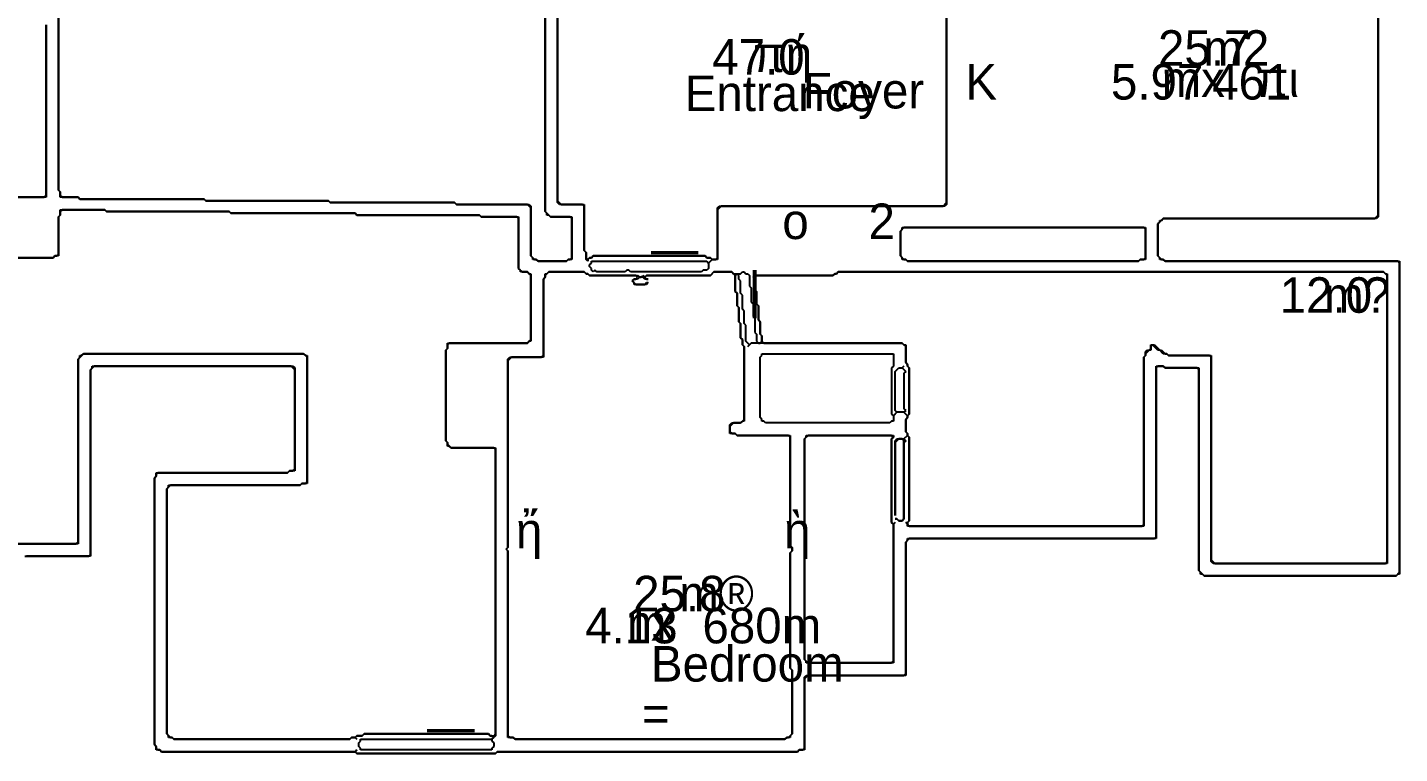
# Model space of a CAD drawing. Header units: metres. Extents: x 39 to 1586, y 105 to 1194.
# Drawn here: x 676 to 1448, y 132 to 541 of the extents above; entities that cross this region are included whole.
import ezdxf

# ---------------------------------------------------------------- set-up
doc = ezdxf.new("R2010")
doc.units = ezdxf.units.M

msp = doc.modelspace()

# ---------------------------------------------------------------- linework, layer by layer
for p, q in [((693, 449), (693, 649)), ((693, 649), (693, 449)), ((1436, 435), (1436, 617)), ((1436, 616), (1436, 434)), ((967, 562), (967, 437)), ((967, 437), (967, 562)), ((974, 442), (974, 557)), ((974, 557), (974, 443)), ((1193, 558), (1193, 441)), ((1193, 442), (1193, 557)), ((686, 542), (686, 445)), ((686, 446), (686, 542)), ((694, 448), (693, 449)), ((693, 449), (694, 448)), ((613, 445), (685, 445)), ((686, 445), (614, 445)), ((685, 445), (686, 446)), ((694, 445), (694, 448)), ((694, 448), (694, 446)), ((694, 446), (695, 445)), ((704, 445), (694, 445)), ((695, 445), (704, 445)), ((705, 444), (704, 445)), ((704, 445), (705, 444)), ((775, 444), (705, 444)), ((705, 444), (775, 444)), ((776, 443), (775, 444)), ((775, 444), (776, 443)), ((845, 443), (776, 443)), ((776, 443), (845, 443)), ((846, 442), (845, 443)), ((845, 443), (846, 442)), ((916, 442), (846, 442)), ((846, 442), (916, 442)), ((917, 441), (916, 442)), ((916, 442), (917, 441)), ((957, 441), (917, 441)), ((917, 441), (958, 441)), ((959, 439), (957, 441)), ((958, 441), (959, 440)), ((974, 443), (976, 441)), ((975, 441), (974, 442)), ((988, 441), (975, 441)), ((976, 441), (989, 441)), ((989, 440), (988, 441)), ((989, 441), (989, 415)), ((1191, 440), (1193, 442)), ((1193, 441), (1192, 440)), ((693, 434), (694, 435)), ((694, 435), (693, 434)), ((693, 413), (693, 434)), ((693, 434), (693, 412)), ((694, 435), (694, 438)), ((694, 438), (719, 438)), ((695, 438), (694, 437)), ((694, 437), (694, 435)), ((719, 438), (695, 438)), ((719, 438), (720, 437)), ((720, 437), (719, 438)), ((720, 437), (789, 437)), ((789, 437), (720, 437)), ((789, 437), (790, 436)), ((790, 436), (789, 437)), ((790, 436), (860, 436)), ((860, 436), (790, 436)), ((860, 436), (861, 435)), ((861, 435), (860, 436)), ((861, 435), (930, 435)), ((930, 435), (861, 435)), ((930, 435), (931, 434)), ((931, 434), (930, 435)), ((931, 434), (952, 434)), ((951, 434), (931, 434)), ((952, 433), (951, 434)), ((952, 434), (952, 405)), ((952, 405), (952, 433)), ((959, 440), (959, 412)), ((959, 412), (959, 439)), ((967, 437), (970, 434)), ((968, 436), (967, 437)), ((968, 435), (968, 436)), ((969, 435), (968, 435)), ((970, 434), (969, 435)), ((970, 434), (982, 434)), ((981, 434), (970, 434)), ((982, 433), (981, 434)), ((982, 434), (982, 410)), ((982, 411), (982, 433)), ((989, 415), (989, 440)), ((1066, 440), (1064, 438)), ((1064, 439), (1065, 440)), ((1064, 411), (1064, 439)), ((1064, 438), (1064, 410)), ((1065, 440), (1191, 440)), ((1192, 440), (1066, 440)), ((1315, 433), (1312, 430)), ((1314, 432), (1315, 433)), ((1435, 433), (1315, 433)), ((1315, 433), (1434, 433)), ((1434, 433), (1436, 435)), ((1436, 434), (1435, 433)), ((1169, 428), (1167, 426)), ((1167, 426), (1168, 427)), ((1167, 412), (1167, 426)), ((1167, 426), (1167, 412)), ((1168, 427), (1168, 428)), ((1168, 428), (1305, 428)), ((1304, 428), (1169, 428)), ((1305, 427), (1304, 428)), ((1305, 428), (1305, 410)), ((1305, 411), (1305, 427)), ((1312, 430), (1313, 431)), ((1312, 430), (1312, 412)), ((1312, 412), (1312, 430)), ((1313, 431), (1313, 432)), ((1313, 432), (1314, 432)), ((616, 411), (690, 411)), ((690, 411), (616, 411)), ((690, 411), (691, 412)), ((691, 412), (690, 411)), ((691, 412), (692, 412)), ((693, 412), (691, 412)), ((692, 412), (693, 413)), ((960, 411), (959, 412)), ((959, 412), (961, 410)), ((960, 410), (960, 411)), ((962, 410), (960, 410)), ((961, 410), (962, 410)), ((963, 409), (962, 410)), ((962, 410), (963, 409)), ((980, 410), (979, 409)), ((979, 409), (980, 410)), ((982, 410), (980, 410)), ((980, 410), (981, 410)), ((981, 410), (982, 411)), ((990, 414), (989, 415)), ((989, 415), (990, 414)), ((990, 410), (990, 414)), ((990, 414), (990, 411)), ((990, 411), (991, 410)), ((991, 409), (990, 410)), ((992, 411), (991, 410)), ((991, 410), (992, 411)), ((991, 410), (991, 409)), ((993, 411), (992, 411)), ((992, 411), (993, 411)), ((994, 412), (993, 411)), ((993, 411), (994, 412)), ((1057, 412), (994, 412)), ((994, 412), (1057, 412)), ((1058, 411), (1057, 412)), ((1057, 412), (1058, 411)), ((1060, 411), (1058, 411)), ((1058, 411), (1060, 411)), ((1061, 410), (1059, 408)), ((1059, 408), (1061, 410)), ((1061, 410), (1060, 411)), ((1060, 411), (1061, 410)), ((1064, 410), (1061, 410)), ((1061, 410), (1063, 410)), ((1063, 410), (1064, 411)), ((1168, 411), (1167, 412)), ((1167, 412), (1169, 410)), ((1168, 410), (1168, 411)), ((1170, 410), (1168, 410)), ((1169, 410), (1170, 410)), ((1171, 409), (1170, 410)), ((1170, 410), (1171, 409)), ((1302, 410), (1301, 409)), ((1301, 409), (1302, 410)), ((1305, 410), (1302, 410)), ((1302, 410), (1304, 410)), ((1304, 410), (1305, 411)), ((1312, 412), (1314, 410)), ((1313, 411), (1312, 412)), ((1313, 410), (1313, 411)), ((1315, 410), (1313, 410)), ((1314, 410), (1315, 410)), ((1315, 410), (1316, 409)), ((1316, 409), (1315, 410)), ((952, 405), (954, 403)), ((953, 404), (952, 405)), ((953, 403), (953, 404)), ((957, 403), (953, 403)), ((954, 403), (957, 403)), ((957, 403), (958, 402)), ((959, 401), (957, 403)), ((958, 402), (959, 402)), ((959, 402), (959, 364)), ((979, 409), (963, 409)), ((963, 409), (979, 409)), ((969, 403), (967, 401)), ((967, 400), (967, 402)), ((967, 402), (968, 402)), ((968, 402), (969, 403)), ((969, 403), (989, 403)), ((989, 403), (969, 403)), ((989, 403), (990, 402)), ((990, 402), (989, 403)), ((990, 402), (991, 402)), ((991, 402), (990, 402)), ((991, 402), (992, 401)), ((992, 401), (991, 402)), ((992, 407), (993, 408)), ((992, 406), (992, 407)), ((993, 405), (992, 406)), ((993, 408), (993, 409)), ((993, 409), (1058, 409)), ((993, 404), (993, 405)), ((994, 403), (993, 404)), ((995, 404), (994, 403)), ((996, 403), (995, 404)), ((1012, 403), (996, 403)), ((1013, 404), (1012, 403)), ((1014, 404), (1013, 404)), ((1015, 403), (1014, 404)), ((1055, 403), (1015, 403)), ((1056, 404), (1055, 403)), ((1058, 404), (1056, 404)), ((1058, 409), (1059, 408)), ((1059, 405), (1058, 404)), ((1059, 408), (1059, 405)), ((1060, 401), (1062, 403)), ((1062, 403), (1060, 401)), ((1062, 403), (1072, 403)), ((1072, 403), (1062, 403)), ((1072, 403), (1073, 402)), ((1074, 401), (1072, 403)), ((1073, 402), (1077, 402)), ((1075, 402), (1074, 401)), ((1076, 401), (1075, 402)), ((1077, 402), (1078, 403)), ((1078, 403), (1079, 403)), ((1079, 403), (1080, 402)), ((1080, 402), (1081, 402)), ((1081, 402), (1082, 401)), ((1129, 401), (1130, 402)), ((1130, 402), (1129, 401)), ((1130, 402), (1131, 402)), ((1131, 402), (1130, 402)), ((1131, 402), (1132, 403)), ((1132, 403), (1131, 402)), ((1132, 403), (1439, 403)), ((1439, 403), (1132, 403)), ((1301, 409), (1171, 409)), ((1171, 409), (1301, 409)), ((1316, 409), (1448, 409)), ((1447, 409), (1316, 409)), ((1439, 403), (1440, 402)), ((1441, 401), (1439, 403)), ((1440, 402), (1441, 402)), ((1441, 402), (1441, 239)), ((1448, 408), (1447, 409)), ((1448, 409), (1448, 233)), ((1448, 234), (1448, 408)), ((959, 365), (959, 401)), ((966, 399), (967, 400)), ((967, 400), (966, 399)), ((966, 356), (966, 399)), ((966, 399), (966, 355)), ((967, 401), (967, 400)), ((992, 401), (1019, 401)), ((1018, 401), (992, 401)), ((1017, 399), (1016, 398)), ((1016, 398), (1017, 399)), ((1016, 398), (1018, 396)), ((1017, 397), (1016, 398)), ((1019, 399), (1017, 399)), ((1017, 399), (1018, 399)), ((1017, 396), (1017, 397)), ((1024, 396), (1017, 396)), ((1019, 400), (1018, 401)), ((1018, 399), (1019, 400)), ((1018, 396), (1023, 396)), ((1019, 401), (1020, 400)), ((1020, 400), (1019, 399)), ((1020, 400), (1021, 400)), ((1022, 400), (1020, 400)), ((1021, 400), (1022, 401)), ((1022, 401), (1023, 400)), ((1023, 399), (1022, 400)), ((1023, 400), (1024, 401)), ((1024, 401), (1023, 400)), ((1023, 400), (1024, 399)), ((1025, 399), (1023, 399)), ((1023, 396), (1024, 397)), ((1024, 401), (1060, 401)), ((1060, 401), (1024, 401)), ((1024, 399), (1025, 399)), ((1024, 397), (1025, 397)), ((1025, 397), (1024, 396)), ((1074, 401), (1074, 392)), ((1074, 392), (1074, 401)), ((1076, 399), (1076, 401)), ((1077, 398), (1076, 399)), ((1077, 391), (1077, 398)), ((1082, 401), (1082, 395)), ((1082, 395), (1083, 394)), ((1083, 394), (1083, 386)), ((1084, 400), (1085, 401)), ((1085, 399), (1084, 400)), ((1085, 401), (1129, 401)), ((1086, 401), (1085, 400)), ((1085, 400), (1085, 393)), ((1085, 393), (1085, 399)), ((1129, 401), (1086, 401)), ((1441, 240), (1441, 401)), ((1074, 392), (1075, 391)), ((1075, 391), (1074, 392)), ((1075, 391), (1075, 384)), ((1075, 384), (1075, 391)), ((1078, 390), (1077, 391)), ((1078, 382), (1078, 390)), ((1086, 392), (1085, 393)), ((1085, 393), (1086, 392)), ((1086, 385), (1086, 392)), ((1086, 392), (1086, 385)), ((1075, 384), (1076, 383)), ((1076, 383), (1075, 384)), ((1076, 383), (1076, 375)), ((1076, 375), (1076, 383)), ((1079, 381), (1078, 382)), ((1079, 374), (1079, 381)), ((1083, 386), (1084, 385)), ((1084, 385), (1084, 378)), ((1087, 384), (1086, 385)), ((1086, 385), (1087, 384)), ((1087, 376), (1087, 384)), ((1087, 384), (1087, 376)), ((1076, 375), (1077, 374)), ((1077, 374), (1076, 375)), ((1077, 374), (1077, 366)), ((1077, 366), (1077, 374)), ((1080, 373), (1079, 374)), ((1080, 364), (1080, 373)), ((1084, 378), (1085, 377)), ((1085, 377), (1085, 369)), ((1088, 375), (1087, 376)), ((1087, 376), (1088, 375)), ((1088, 368), (1088, 375)), ((1088, 375), (1088, 368)), ((957, 363), (959, 365)), ((958, 364), (957, 363)), ((959, 364), (958, 364)), ((1077, 366), (1078, 365)), ((1078, 365), (1077, 366)), ((1078, 365), (1078, 362)), ((1078, 362), (1078, 365)), ((1082, 362), (1080, 364)), ((1085, 369), (1086, 368)), ((1086, 368), (1086, 364)), ((1086, 364), (1087, 363)), ((1089, 367), (1088, 368)), ((1088, 368), (1089, 367)), ((1088, 363), (1089, 364)), ((1089, 364), (1089, 367)), ((1089, 367), (1089, 364)), ((1089, 364), (1090, 363)), ((707, 357), (704, 354)), ((705, 355), (705, 356)), ((705, 356), (706, 356)), ((706, 356), (707, 357)), ((831, 357), (707, 357)), ((707, 357), (831, 357)), ((833, 355), (831, 357)), ((831, 357), (832, 356)), ((832, 356), (833, 356)), ((833, 356), (833, 284)), ((912, 360), (911, 359)), ((911, 359), (912, 360)), ((911, 359), (911, 308)), ((911, 308), (911, 359)), ((913, 363), (912, 362)), ((912, 360), (912, 363)), ((912, 363), (957, 363)), ((912, 362), (912, 360)), ((957, 363), (913, 363)), ((965, 355), (966, 356)), ((1078, 362), (1079, 361)), ((1079, 361), (1078, 362)), ((1079, 361), (1079, 319)), ((1079, 320), (1079, 361)), ((1083, 363), (1081, 361)), ((1081, 361), (1082, 362)), ((1168, 363), (1083, 363)), ((1087, 363), (1088, 363)), ((1088, 355), (1089, 356)), ((1089, 356), (1089, 357)), ((1089, 357), (1163, 357)), ((1090, 363), (1168, 363)), ((1163, 357), (1163, 350)), ((1170, 361), (1168, 363)), ((1168, 363), (1169, 362)), ((1169, 362), (1170, 362)), ((1170, 362), (1170, 352)), ((1170, 352), (1170, 361)), ((1305, 356), (1304, 355)), ((1304, 355), (1305, 356)), ((1307, 359), (1305, 357)), ((1305, 358), (1306, 359)), ((1305, 356), (1305, 358)), ((1305, 357), (1305, 356)), ((1306, 359), (1307, 359)), ((1307, 359), (1308, 360)), ((1308, 359), (1307, 359)), ((1309, 362), (1308, 361)), ((1308, 360), (1308, 362)), ((1308, 362), (1310, 362)), ((1308, 361), (1308, 359)), ((1312, 359), (1309, 362)), ((1310, 362), (1313, 359)), ((1313, 359), (1312, 359)), ((1315, 357), (1313, 359)), ((1313, 359), (1314, 359)), ((1314, 359), (1316, 357)), ((1317, 357), (1315, 357)), ((1316, 357), (1317, 357)), ((1318, 356), (1317, 357)), ((1317, 357), (1318, 356)), ((1341, 356), (1318, 356)), ((1318, 356), (1342, 356)), ((1342, 355), (1341, 356)), ((1342, 356), (1342, 241)), ((704, 354), (705, 355)), ((704, 354), (704, 250)), ((704, 251), (704, 354)), ((713, 350), (711, 348)), ((711, 348), (712, 349)), ((711, 348), (711, 243)), ((711, 244), (711, 348)), ((712, 349), (712, 350)), ((712, 350), (825, 350)), ((824, 350), (713, 350)), ((826, 348), (824, 350)), ((825, 350), (826, 349)), ((826, 349), (826, 291)), ((826, 292), (826, 348)), ((833, 285), (833, 355)), ((946, 354), (947, 355)), ((948, 355), (946, 353)), ((946, 248), (946, 354)), ((946, 353), (946, 248)), ((947, 355), (965, 355)), ((966, 355), (948, 355)), ((1088, 321), (1088, 355)), ((1163, 350), (1162, 349)), ((1162, 349), (1162, 323)), ((1164, 347), (1166, 349)), ((1166, 349), (1168, 349)), ((1168, 349), (1169, 350)), ((1169, 350), (1168, 349)), ((1168, 349), (1170, 347)), ((1171, 351), (1170, 352)), ((1170, 352), (1171, 351)), ((1171, 350), (1171, 351)), ((1171, 351), (1171, 350)), ((1172, 349), (1171, 350)), ((1171, 350), (1172, 349)), ((1172, 323), (1172, 349)), ((1172, 349), (1172, 323)), ((1304, 355), (1304, 260)), ((1304, 261), (1304, 355)), ((1312, 350), (1311, 349)), ((1311, 254), (1311, 350)), ((1311, 350), (1315, 350)), ((1311, 349), (1311, 253)), ((1315, 350), (1312, 350)), ((1316, 349), (1315, 350)), ((1315, 350), (1316, 349)), ((1334, 349), (1316, 349)), ((1316, 349), (1335, 349)), ((1335, 348), (1334, 349)), ((1335, 349), (1335, 235)), ((1335, 235), (1335, 348)), ((1342, 240), (1342, 355)), ((1164, 325), (1164, 347)), ((1170, 347), (1169, 346)), ((1169, 346), (1169, 326)), ((1165, 324), (1164, 325)), ((1169, 326), (1170, 325)), ((1170, 325), (1169, 324)), ((1073, 318), (1071, 316)), ((1071, 317), (1072, 318)), ((1071, 312), (1071, 317)), ((1072, 318), (1077, 318)), ((1077, 318), (1073, 318)), ((1077, 318), (1079, 320)), ((1078, 319), (1077, 318)), ((1079, 319), (1078, 319)), ((1089, 320), (1088, 321)), ((1089, 319), (1089, 320)), ((1090, 319), (1089, 319)), ((1091, 318), (1090, 319)), ((1161, 318), (1091, 318)), ((1162, 319), (1161, 318)), ((1162, 323), (1163, 322)), ((1163, 319), (1162, 319)), ((1165, 324), (1163, 322)), ((1163, 322), (1165, 324)), ((1163, 322), (1163, 319)), ((1169, 324), (1165, 324)), ((1171, 322), (1169, 324)), ((1169, 324), (1171, 322)), ((1170, 320), (1171, 321)), ((1171, 321), (1170, 320)), ((1170, 313), (1170, 320)), ((1170, 320), (1170, 313)), ((1171, 322), (1172, 323)), ((1172, 323), (1171, 322)), ((1171, 321), (1171, 322)), ((1171, 322), (1171, 321)), ((1071, 316), (1071, 313)), ((1071, 313), (1072, 312)), ((1074, 312), (1071, 312)), ((1072, 312), (1074, 312)), ((1074, 312), (1075, 311)), ((1075, 311), (1074, 312)), ((1075, 311), (1105, 311)), ((1104, 311), (1075, 311)), ((1105, 310), (1104, 311)), ((1105, 311), (1105, 249)), ((1105, 249), (1105, 310)), ((1115, 311), (1113, 309)), ((1113, 309), (1114, 310)), ((1113, 185), (1113, 309)), ((1113, 309), (1113, 185)), ((1114, 310), (1114, 311)), ((1114, 311), (1163, 311)), ((1162, 311), (1115, 311)), ((1163, 310), (1162, 311)), ((1163, 310), (1162, 309)), ((1162, 309), (1163, 310)), ((1162, 309), (1162, 262)), ((1162, 262), (1162, 309)), ((1163, 311), (1163, 310)), ((1166, 309), (1164, 307)), ((1164, 308), (1165, 309)), ((1165, 309), (1169, 309)), ((1168, 309), (1166, 309)), ((1169, 308), (1168, 309)), ((1171, 311), (1169, 309)), ((1169, 309), (1171, 311)), ((1169, 309), (1170, 308)), ((1171, 312), (1170, 313)), ((1170, 313), (1171, 312)), ((1171, 311), (1171, 312)), ((1171, 312), (1171, 311)), ((1172, 310), (1171, 311)), ((1171, 311), (1172, 310)), ((1172, 263), (1172, 310)), ((1172, 310), (1172, 263)), ((911, 308), (912, 307)), ((912, 307), (911, 308)), ((912, 307), (912, 306)), ((912, 305), (912, 307)), ((912, 306), (914, 304)), ((913, 305), (912, 305)), ((914, 304), (913, 305)), ((914, 304), (939, 304)), ((938, 304), (914, 304)), ((939, 303), (938, 304)), ((939, 304), (939, 142)), ((939, 143), (939, 303)), ((1164, 266), (1164, 308)), ((1164, 307), (1164, 266)), ((1170, 308), (1169, 307)), ((1169, 264), (1169, 308)), ((1169, 307), (1169, 264)), ((747, 287), (748, 288)), ((748, 288), (747, 287)), ((747, 137), (747, 287)), ((747, 287), (747, 137)), ((748, 288), (748, 290)), ((748, 290), (822, 290)), ((749, 290), (748, 289)), ((748, 289), (748, 288)), ((822, 290), (749, 290)), ((822, 290), (823, 291)), ((823, 291), (822, 290)), ((823, 291), (825, 291)), ((826, 291), (823, 291)), ((825, 291), (826, 292)), ((756, 283), (754, 281)), ((754, 281), (755, 282)), ((754, 143), (754, 281)), ((754, 281), (754, 143)), ((755, 282), (755, 283)), ((755, 283), (829, 283)), ((829, 283), (756, 283)), ((829, 283), (830, 284)), ((830, 284), (829, 283)), ((830, 284), (832, 284)), ((833, 284), (830, 284)), ((832, 284), (833, 285)), ((1165, 264), (1164, 264)), ((1164, 264), (1165, 264)), ((1166, 263), (1165, 264)), ((1165, 264), (1166, 263)), ((1168, 263), (1166, 263)), ((1166, 263), (1168, 263)), ((1169, 264), (1168, 263)), ((1168, 263), (1169, 264)), ((1171, 262), (1172, 263)), ((1172, 263), (1171, 262)), ((1162, 262), (1163, 261)), ((1163, 261), (1162, 262)), ((1163, 261), (1164, 262)), ((1164, 262), (1163, 261)), ((1163, 261), (1163, 183)), ((1163, 184), (1163, 261)), ((1171, 261), (1170, 262)), ((1170, 262), (1171, 262)), ((1171, 262), (1171, 261)), ((1171, 260), (1171, 261)), ((1171, 261), (1172, 260)), ((1304, 260), (1171, 260)), ((1172, 260), (1303, 260)), ((1303, 260), (1304, 261)), ((704, 250), (669, 250)), ((669, 250), (703, 250)), ((703, 250), (704, 251)), ((945, 247), (946, 248)), ((946, 248), (945, 247)), ((1105, 249), (1106, 248)), ((1106, 248), (1105, 249)), ((1106, 248), (1106, 246)), ((1106, 246), (1106, 248)), ((1172, 253), (1170, 251)), ((1170, 251), (1171, 252)), ((1170, 251), (1170, 176)), ((1170, 177), (1170, 251)), ((1171, 252), (1171, 253)), ((1171, 253), (1310, 253)), ((1311, 253), (1172, 253)), ((1310, 253), (1311, 254)), ((674, 243), (710, 243)), ((711, 243), (675, 243)), ((710, 243), (711, 244)), ((946, 246), (945, 247)), ((945, 247), (946, 246)), ((946, 141), (946, 246)), ((946, 246), (946, 142)), ((1106, 246), (1105, 245)), ((1105, 245), (1106, 246)), ((1105, 245), (1105, 180)), ((1105, 180), (1105, 245)), ((1342, 241), (1344, 239)), ((1343, 239), (1342, 240)), ((1440, 239), (1441, 240)), ((1336, 234), (1335, 235)), ((1335, 235), (1338, 232)), ((1336, 233), (1336, 234)), ((1337, 233), (1336, 233)), ((1338, 232), (1337, 233)), ((1446, 232), (1338, 232)), ((1338, 232), (1446, 232)), ((1441, 239), (1343, 239)), ((1344, 239), (1440, 239)), ((1446, 232), (1448, 234)), ((1447, 233), (1446, 232)), ((1448, 233), (1447, 233)), ((1105, 180), (1106, 179)), ((1106, 179), (1105, 180)), ((1106, 179), (1106, 143)), ((1106, 143), (1106, 179)), ((1114, 184), (1113, 185)), ((1113, 185), (1115, 183)), ((1114, 183), (1114, 184)), ((1163, 183), (1114, 183)), ((1115, 183), (1162, 183)), ((1162, 183), (1163, 184)), ((1115, 176), (1113, 174)), ((1113, 175), (1114, 176)), ((1113, 135), (1113, 175)), ((1113, 174), (1113, 134)), ((1114, 176), (1169, 176)), ((1170, 176), (1115, 176)), ((1169, 176), (1170, 177)), ((755, 142), (754, 143)), ((754, 143), (756, 141)), ((755, 141), (755, 142)), ((757, 141), (755, 141)), ((756, 141), (757, 141)), ((758, 140), (757, 141)), ((757, 141), (758, 140)), ((857, 140), (758, 140)), ((758, 140), (857, 140)), ((858, 141), (857, 140)), ((857, 140), (858, 141)), ((860, 141), (858, 141)), ((858, 141), (860, 141)), ((861, 142), (860, 141)), ((860, 141), (861, 142)), ((860, 141), (861, 140)), ((861, 140), (860, 141)), ((864, 142), (861, 142)), ((861, 142), (864, 142)), ((863, 139), (863, 140)), ((863, 140), (937, 140)), ((865, 143), (864, 142)), ((864, 142), (865, 143)), ((935, 143), (865, 143)), ((865, 143), (935, 143)), ((936, 142), (935, 143)), ((935, 143), (936, 142)), ((937, 142), (936, 142)), ((936, 142), (938, 142)), ((939, 142), (937, 140)), ((938, 141), (937, 142)), ((937, 140), (938, 141)), ((937, 140), (937, 139)), ((938, 142), (939, 143)), ((946, 142), (947, 141)), ((949, 141), (946, 141)), ((947, 141), (949, 141)), ((950, 140), (949, 141)), ((949, 141), (950, 140)), ((1102, 140), (950, 140)), ((950, 140), (1102, 140)), ((1103, 141), (1102, 140)), ((1102, 140), (1103, 141)), ((1105, 141), (1103, 141)), ((1103, 141), (1104, 141)), ((1104, 141), (1106, 143)), ((1106, 143), (1105, 142)), ((1105, 142), (1105, 141)), ((748, 136), (747, 137)), ((747, 137), (748, 136)), ((748, 134), (748, 136)), ((748, 136), (748, 135)), ((748, 135), (749, 134)), ((750, 134), (748, 134)), ((749, 134), (750, 134)), ((751, 133), (750, 134)), ((750, 134), (751, 133)), ((860, 133), (751, 133)), ((751, 133), (860, 133)), ((860, 133), (861, 134)), ((861, 134), (860, 133)), ((861, 132), (860, 133)), ((860, 133), (861, 132)), ((939, 132), (861, 132)), ((861, 132), (939, 132)), ((862, 138), (863, 139)), ((862, 136), (862, 138)), ((863, 135), (862, 136)), ((863, 134), (863, 135)), ((937, 134), (863, 134)), ((937, 139), (938, 138)), ((938, 136), (937, 135)), ((937, 135), (937, 134)), ((938, 138), (938, 136)), ((940, 133), (939, 132)), ((939, 132), (940, 133)), ((1109, 133), (940, 133)), ((940, 133), (1109, 133)), ((1110, 134), (1109, 133)), ((1109, 133), (1110, 134)), ((1113, 134), (1110, 134)), ((1110, 134), (1112, 134)), ((1112, 134), (1113, 135))]:
    msp.add_line(p, q)

# ---------------------------------------------------------------- texts
for s, p in [('47.0', (1061, 514)), ('πή', (1084, 515.5)), ('25.7', (1312, 519)), ('m2', (1337.5, 519)), ('K', (1203.5, 500)), ('5.97', (1285.5, 500)), ('461', (1342.5, 500)), ('Entrance', (1045.5, 493.5)), ('Foyer', (1112, 495)), ('mx', (1314, 501.5)), ('πι', (1367, 501.5)), ('2', (1149, 421.5)), ('ο', (1100.5, 421.5)), ('—', (1026.5, 406.5)), ('|', (1081.5, 383)), ('12.0', (1380.5, 380)), ('m?', (1405.5, 380)), ('ἤ', (950.5, 247.5)), ('ὴ', (1101.5, 247.5)), ('25.8', (1016.5, 212)), ('m®', (1042.5, 212)), ('4.13', (989.5, 194)), ('m', (1013, 195.5)), ('x', (1026.5, 195.5)), ('680m', (1055.5, 194)), ('Bedroom', (1026.5, 172.5)), ('=', (1021.5, 144.5)), ('—', (900.5, 137.5))]:
    msp.add_text(s, height=20).set_placement(p)

doc.saveas('drawing.dxf')
